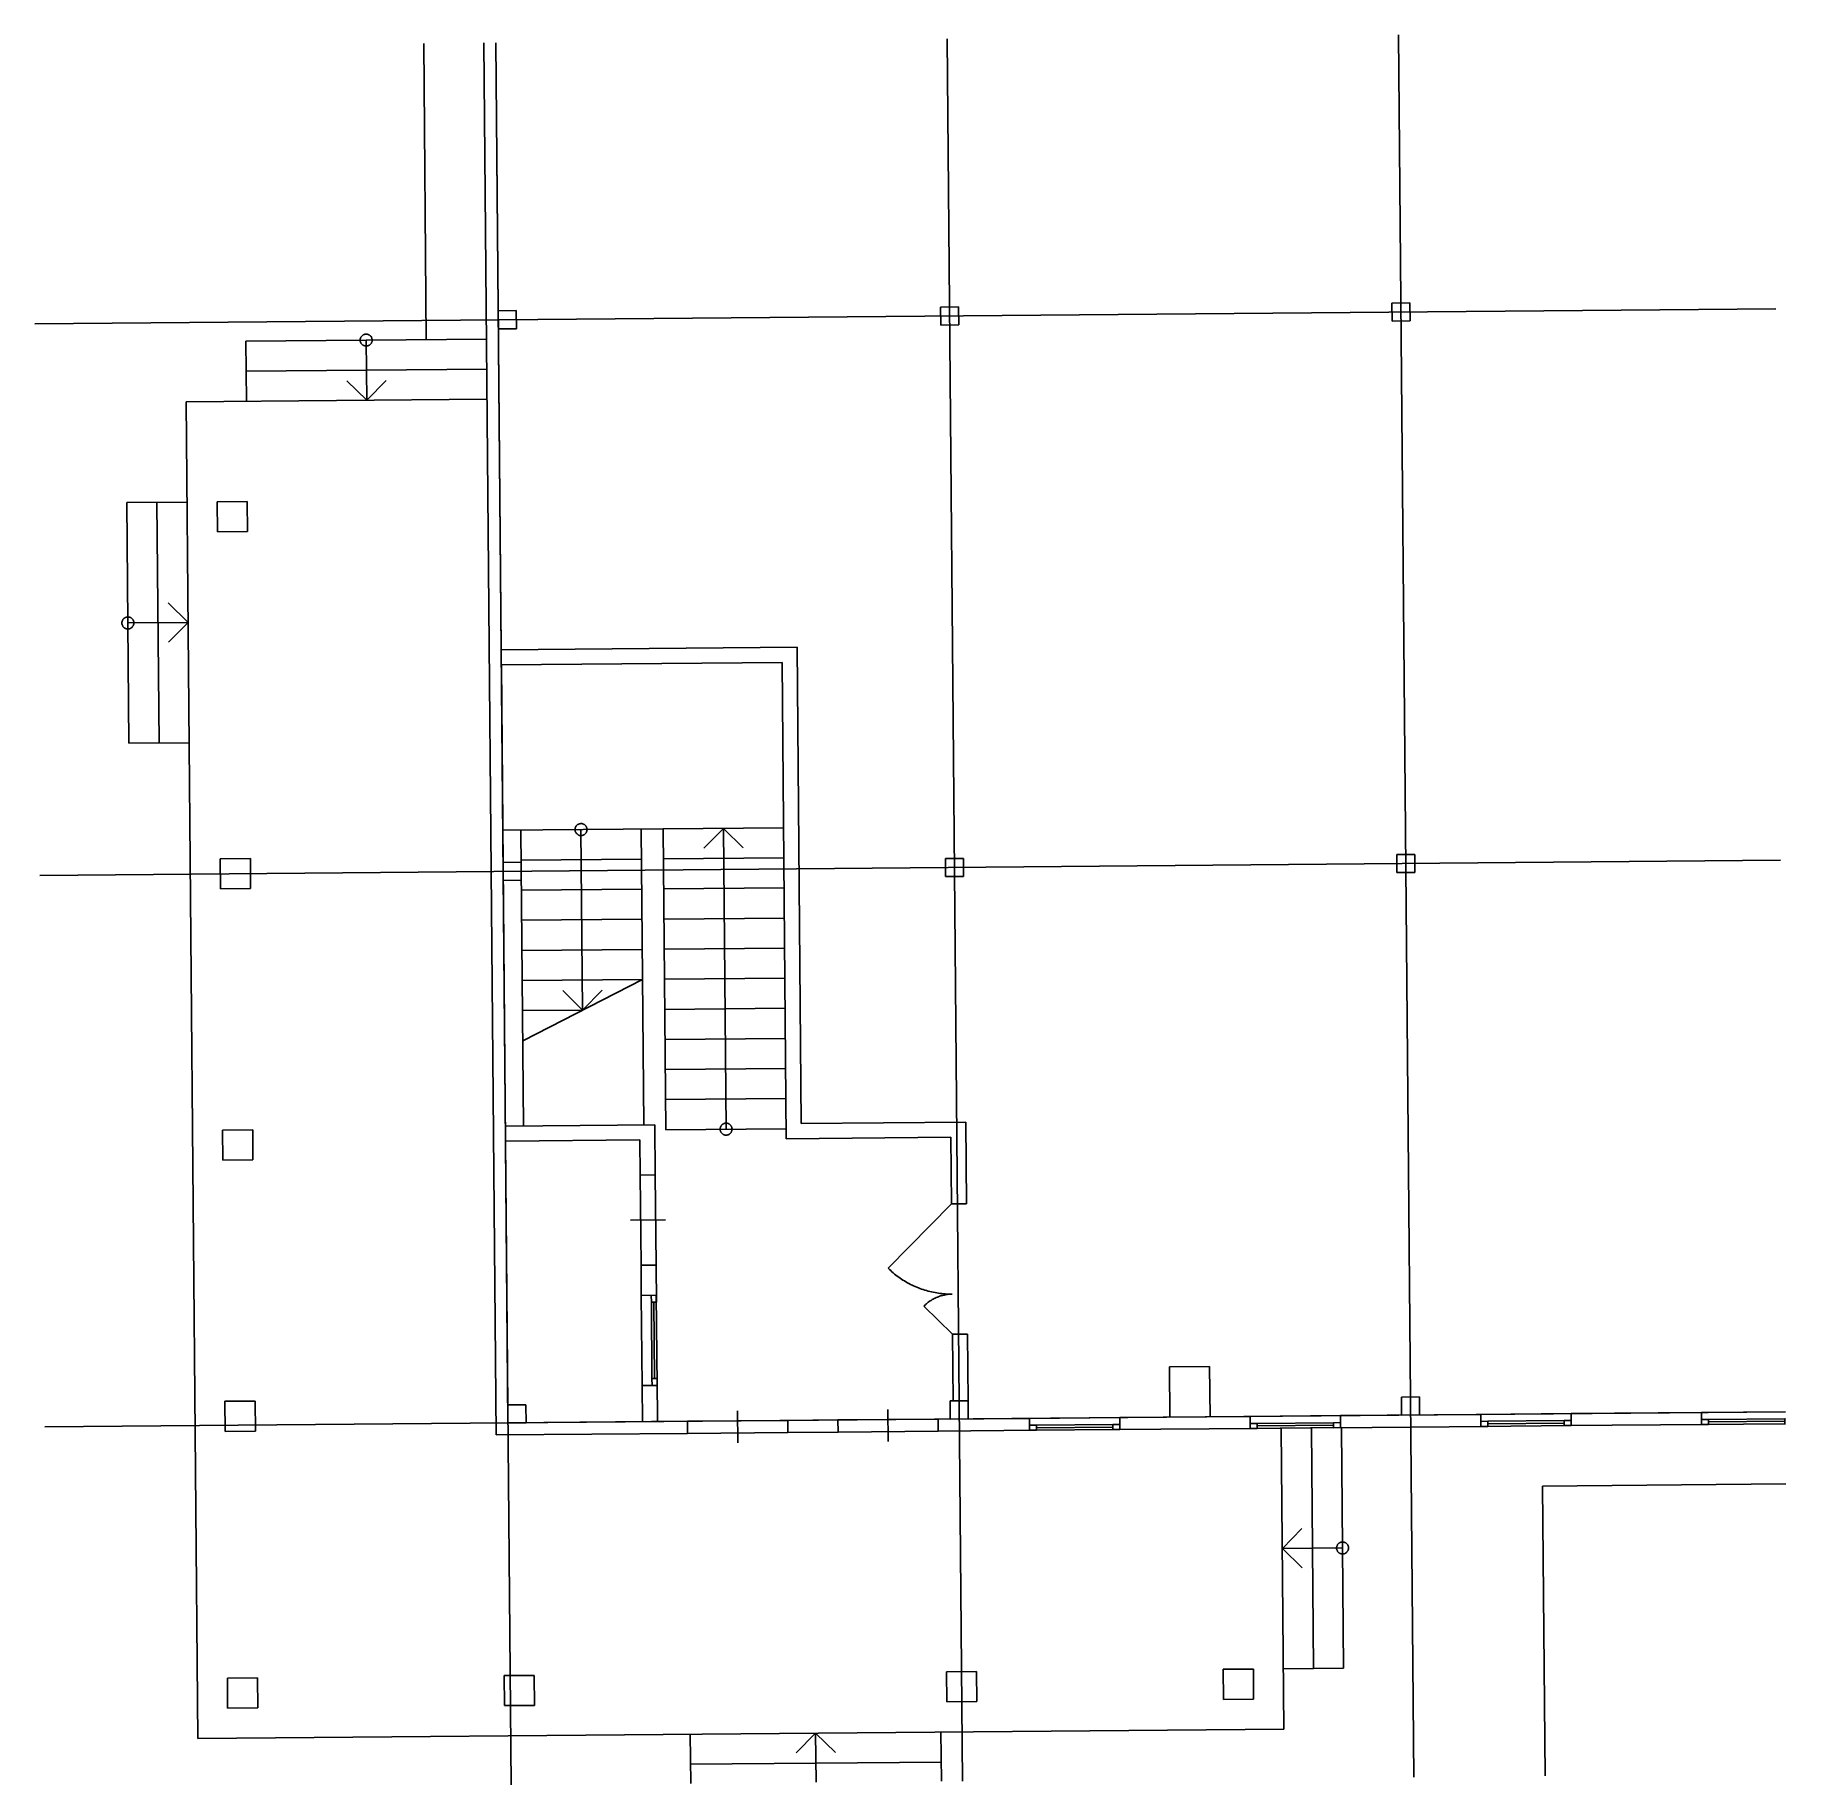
# Model space of a CAD drawing. Extents: x -4 to 2058, y -4 to 2057.
import ezdxf

# ---------------------------------------------------------------- set-up
doc = ezdxf.new("R2010")
doc.units = 0

msp = doc.modelspace()

# ---------------------------------------------------------------- linework, layer by layer
for p, q in [((453.7, 2047), (456.7, 1698.4)), ((524.6, 2047.7), (538.9, 408.1)), ((538.7, 2047.8), (556.6, -4.1)), ((538.7, 2047.8), (545, 1333)), ((1070.2, 2052.4), (1088.1, 0.5)), ((1601.7, 2057.1), (1619.6, 5.1)), ((-4.1, 1716.8), (2045.9, 1734.7)), ((541.5, 1732.2), (562.7, 1732.4)), ((541.7, 1710.9), (541.5, 1732.2)), ((541.5, 1732.2), (541.5, 1732.2)), ((562.7, 1732.4), (562.9, 1711.1)), ((1062.3, 1736.7), (1083.6, 1736.9)), ((1062.5, 1715.5), (1062.3, 1736.7)), ((1062.3, 1736.7), (1062.3, 1736.7)), ((1083.6, 1736.9), (1083.8, 1715.6)), ((1593.8, 1741.4), (1615.1, 1741.5)), ((1594, 1720.1), (1593.8, 1741.4)), ((1593.8, 1741.4), (1593.8, 1741.4)), ((1615.1, 1741.5), (1615.3, 1720.3)), ((1083.8, 1715.6), (1062.5, 1715.5)), ((1615.3, 1720.3), (1594, 1720.1)), ((527.6, 1699), (244.2, 1696.5)), ((244.8, 1625.6), (244.2, 1696.5)), ((378.9, 1698.7), (378.8, 1698.2)), ((378.8, 1698.2), (378.8, 1697.7)), ((378.8, 1697.7), (378.9, 1697.1)), ((379, 1699.2), (378.9, 1698.7)), ((378.9, 1697.1), (378.9, 1696.6)), ((378.9, 1696.6), (379, 1696.1)), ((379.1, 1699.8), (379, 1699.2)), ((379, 1696.1), (379.2, 1695.6)), ((379.3, 1700.3), (379.1, 1699.8)), ((379.2, 1695.6), (379.3, 1695.1)), ((379.5, 1700.7), (379.3, 1700.3)), ((379.3, 1695.1), (379.6, 1694.6)), ((379.7, 1701.2), (379.5, 1700.7)), ((379.6, 1694.6), (379.8, 1694.2)), ((380, 1701.7), (379.7, 1701.2)), ((379.8, 1694.2), (380.1, 1693.7)), ((380.3, 1702.1), (380, 1701.7)), ((380.1, 1693.7), (380.4, 1693.3)), ((380.7, 1702.5), (380.3, 1702.1)), ((380.4, 1693.3), (380.8, 1692.9)), ((381, 1702.9), (380.7, 1702.5)), ((380.8, 1692.9), (381.1, 1692.5)), ((381.4, 1703.2), (381, 1702.9)), ((381.1, 1692.5), (381.5, 1692.2)), ((381.9, 1703.5), (381.4, 1703.2)), ((381.5, 1692.2), (382, 1691.9)), ((382.3, 1703.8), (381.9, 1703.5)), ((382, 1691.9), (382.4, 1691.6)), ((382.8, 1704.1), (382.3, 1703.8)), ((382.4, 1691.6), (382.9, 1691.4)), ((383.2, 1704.3), (382.8, 1704.1)), ((382.9, 1691.4), (383.4, 1691.2)), ((383.7, 1704.5), (383.2, 1704.3)), ((383.4, 1691.2), (383.9, 1691)), ((384.2, 1704.6), (383.7, 1704.5)), ((383.9, 1691), (384.4, 1690.9)), ((384.8, 1704.7), (384.2, 1704.6)), ((384.4, 1690.9), (384.9, 1690.8)), ((385.3, 1704.8), (384.8, 1704.7)), ((385.8, 1704.8), (385.3, 1704.8)), ((386.3, 1704.8), (385.8, 1704.8)), ((385.9, 1697.7), (386.5, 1626.9)), ((386.9, 1704.7), (386.3, 1704.8)), ((387.4, 1704.6), (386.9, 1704.7)), ((387, 1690.8), (387.5, 1690.9)), ((387.9, 1704.5), (387.4, 1704.6)), ((387.5, 1690.9), (388, 1691)), ((388.4, 1704.3), (387.9, 1704.5)), ((388, 1691), (388.5, 1691.2)), ((388.9, 1704.1), (388.4, 1704.3)), ((388.5, 1691.2), (389, 1691.4)), ((389.3, 1703.9), (388.9, 1704.1)), ((389, 1691.4), (389.5, 1691.7)), ((389.8, 1703.6), (389.3, 1703.9)), ((389.5, 1691.7), (389.9, 1691.9)), ((390.2, 1703.3), (389.8, 1703.6)), ((389.9, 1691.9), (390.3, 1692.3)), ((390.6, 1702.9), (390.2, 1703.3)), ((390.3, 1692.3), (390.7, 1692.6)), ((391, 1702.6), (390.6, 1702.9)), ((390.7, 1692.6), (391.1, 1693)), ((391.4, 1702.2), (391, 1702.6)), ((391.1, 1693), (391.4, 1693.4)), ((391.7, 1701.8), (391.4, 1702.2)), ((391.4, 1693.4), (391.7, 1693.8)), ((392, 1701.3), (391.7, 1701.8)), ((391.7, 1693.8), (392, 1694.3)), ((392.2, 1700.9), (392, 1701.3)), ((392, 1694.3), (392.3, 1694.7)), ((392.4, 1700.4), (392.2, 1700.9)), ((392.3, 1694.7), (392.5, 1695.2)), ((392.6, 1699.9), (392.4, 1700.4)), ((392.5, 1695.2), (392.6, 1695.7)), ((392.7, 1699.4), (392.6, 1699.9)), ((392.6, 1695.7), (392.8, 1696.2)), ((392.8, 1698.8), (392.7, 1699.4)), ((392.9, 1698.3), (392.8, 1698.8)), ((392.8, 1696.2), (392.9, 1696.7)), ((392.9, 1697.8), (392.9, 1698.3)), ((392.9, 1697.3), (392.9, 1697.8)), ((392.9, 1696.7), (392.9, 1697.3)), ((562.9, 1711.1), (541.7, 1710.9)), ((384.9, 1690.8), (385.4, 1690.7)), ((385.4, 1690.7), (385.9, 1690.7)), ((385.9, 1690.7), (386.5, 1690.7)), ((386.5, 1690.7), (387, 1690.8)), ((527.9, 1663.5), (244.5, 1661.1)), ((363.1, 1649.8), (386.5, 1626.9)), ((409.5, 1650.2), (386.5, 1626.9)), ((528.2, 1628.1), (173.9, 1625)), ((173.9, 1625), (187.6, 50.7)), ((174.9, 1506.9), (104.1, 1506.3)), ((106.5, 1222.8), (104.1, 1506.3)), ((142, 1223.2), (139.5, 1506.6)), ((245.8, 1507.5), (210.4, 1507.2)), ((210.4, 1507.2), (210.7, 1471.8)), ((245.8, 1507.5), (246.1, 1472.1)), ((246.1, 1472.1), (210.7, 1471.8)), ((152.8, 1388.1), (176.2, 1365.2)), ((98.4, 1366.1), (98.3, 1365.6)), ((98.3, 1365.6), (98.3, 1365)), ((98.3, 1365), (98.3, 1364.5)), ((98.3, 1364.5), (98.3, 1364)), ((98.3, 1364), (98.3, 1363.5)), ((98.3, 1363.5), (98.4, 1362.9)), ((98.6, 1366.6), (98.4, 1366.1)), ((98.4, 1362.9), (98.6, 1362.4)), ((98.7, 1367.1), (98.6, 1366.6)), ((98.6, 1362.4), (98.8, 1361.9)), ((98.9, 1367.6), (98.7, 1367.1)), ((98.8, 1361.9), (99, 1361.5)), ((99.2, 1368), (98.9, 1367.6)), ((99, 1361.5), (99.2, 1361)), ((99.4, 1368.5), (99.2, 1368)), ((99.2, 1361), (99.5, 1360.5)), ((99.8, 1368.9), (99.4, 1368.5)), ((100.1, 1369.3), (99.8, 1368.9)), ((100.5, 1369.7), (100.1, 1369.3)), ((100.9, 1370), (100.5, 1369.7)), ((101.3, 1370.4), (100.9, 1370)), ((101.7, 1370.6), (101.3, 1370.4)), ((102.2, 1370.9), (101.7, 1370.6)), ((102.7, 1371.1), (102.2, 1370.9)), ((103.2, 1371.3), (102.7, 1371.1)), ((103.7, 1371.4), (103.2, 1371.3)), ((104.2, 1371.5), (103.7, 1371.4)), ((104.7, 1371.6), (104.2, 1371.5)), ((105.2, 1371.6), (104.7, 1371.6)), ((105.8, 1371.6), (105.2, 1371.6)), ((105.3, 1364.6), (176.2, 1365.2)), ((106.3, 1371.5), (105.8, 1371.6)), ((106.8, 1371.5), (106.3, 1371.5)), ((107.3, 1371.3), (106.8, 1371.5)), ((107.8, 1371.2), (107.3, 1371.3)), ((108.3, 1370.9), (107.8, 1371.2)), ((108.8, 1370.7), (108.3, 1370.9)), ((109.2, 1370.4), (108.8, 1370.7)), ((109.7, 1370.1), (109.2, 1370.4)), ((110.1, 1369.8), (109.7, 1370.1)), ((110.4, 1369.4), (110.1, 1369.8)), ((110.8, 1369), (110.4, 1369.4)), ((111.1, 1368.6), (110.8, 1369)), ((111.4, 1368.1), (111.1, 1368.6)), ((111.2, 1360.6), (111.4, 1361.1)), ((111.6, 1367.7), (111.4, 1368.1)), ((111.4, 1361.1), (111.7, 1361.6)), ((111.9, 1367.2), (111.6, 1367.7)), ((111.7, 1361.6), (111.9, 1362)), ((112, 1366.7), (111.9, 1367.2)), ((111.9, 1362), (112.1, 1362.5)), ((112.2, 1366.2), (112, 1366.7)), ((112.1, 1362.5), (112.2, 1363.1)), ((112.3, 1365.7), (112.2, 1366.2)), ((112.2, 1363.1), (112.3, 1363.6)), ((112.3, 1365.2), (112.3, 1365.7)), ((112.4, 1364.6), (112.3, 1365.2)), ((112.3, 1364.1), (112.4, 1364.6)), ((112.3, 1363.6), (112.3, 1364.1)), ((153.2, 1341.8), (176.2, 1365.2)), ((99.5, 1360.5), (99.8, 1360.1)), ((99.8, 1360.1), (100.2, 1359.7)), ((100.2, 1359.7), (100.6, 1359.4)), ((100.6, 1359.4), (101, 1359)), ((101, 1359), (101.4, 1358.7)), ((101.4, 1358.7), (101.8, 1358.4)), ((101.8, 1358.4), (102.3, 1358.2)), ((102.3, 1358.2), (102.8, 1358)), ((102.8, 1358), (103.3, 1357.8)), ((103.3, 1357.8), (103.8, 1357.7)), ((103.8, 1357.7), (104.3, 1357.6)), ((104.3, 1357.6), (104.8, 1357.5)), ((104.8, 1357.5), (105.4, 1357.5)), ((105.4, 1357.5), (105.9, 1357.5)), ((105.9, 1357.5), (106.4, 1357.6)), ((106.4, 1357.6), (106.9, 1357.7)), ((106.9, 1357.7), (107.4, 1357.8)), ((107.4, 1357.8), (107.9, 1358)), ((107.9, 1358), (108.4, 1358.2)), ((108.4, 1358.2), (108.9, 1358.5)), ((108.9, 1358.5), (109.3, 1358.8)), ((109.3, 1358.8), (109.8, 1359.1)), ((109.8, 1359.1), (110.2, 1359.4)), ((110.2, 1359.4), (110.5, 1359.8)), ((110.5, 1359.8), (110.9, 1360.2)), ((110.9, 1360.2), (111.2, 1360.6)), ((545, 1333), (893.4, 1336)), ((893.4, 1336), (898.3, 775)), ((545.1, 1315.3), (875.8, 1318.1)), ((545.1, 1315.3), (552.9, 422.4)), ((875.8, 1318.1), (880.7, 757.1)), ((106.5, 1222.8), (177.4, 1223.5)), ((877.5, 1123.3), (546.8, 1120.4)), ((568.1, 1120.6), (571.1, 772.2)), ((632, 1122.2), (631.9, 1121.6)), ((631.9, 1121.6), (631.9, 1121.1)), ((631.9, 1121.1), (631.9, 1120.6)), ((631.9, 1120.6), (632, 1120.1)), ((632.1, 1122.7), (632, 1122.2)), ((632, 1120.1), (632.1, 1119.6)), ((632.2, 1123.2), (632.1, 1122.7)), ((632.1, 1119.6), (632.2, 1119)), ((632.4, 1123.7), (632.2, 1123.2)), ((632.2, 1119), (632.4, 1118.6)), ((632.6, 1124.2), (632.4, 1123.7)), ((632.4, 1118.6), (632.6, 1118.1)), ((632.8, 1124.7), (632.6, 1124.2)), ((632.6, 1118.1), (632.9, 1117.6)), ((633.1, 1125.1), (632.8, 1124.7)), ((632.9, 1117.6), (633.2, 1117.2)), ((633.4, 1125.5), (633.1, 1125.1)), ((633.2, 1117.2), (633.5, 1116.7)), ((633.7, 1125.9), (633.4, 1125.5)), ((633.5, 1116.7), (633.8, 1116.3)), ((634.1, 1126.3), (633.7, 1125.9)), ((633.8, 1116.3), (634.2, 1116)), ((634.5, 1126.7), (634.1, 1126.3)), ((634.2, 1116), (634.6, 1115.6)), ((634.9, 1127), (634.5, 1126.7)), ((634.6, 1115.6), (635, 1115.3)), ((635.4, 1127.3), (634.9, 1127)), ((635, 1115.3), (635.5, 1115)), ((635.8, 1127.5), (635.4, 1127.3)), ((635.5, 1115), (635.9, 1114.8)), ((636.3, 1127.7), (635.8, 1127.5)), ((635.9, 1114.8), (636.4, 1114.6)), ((636.8, 1127.9), (636.3, 1127.7)), ((636.4, 1114.6), (636.9, 1114.4)), ((637.3, 1128), (636.8, 1127.9)), ((636.9, 1114.4), (637.4, 1114.3)), ((637.8, 1128.1), (637.3, 1128)), ((637.4, 1114.3), (638, 1114.2)), ((638.4, 1128.2), (637.8, 1128.1)), ((638, 1114.2), (638.5, 1114.1)), ((638.9, 1128.2), (638.4, 1128.2)), ((638.5, 1114.1), (639, 1114.1)), ((639.4, 1128.2), (638.9, 1128.2)), ((638.9, 1121.2), (640.8, 908.6)), ((639, 1114.1), (639.5, 1114.2)), ((639.9, 1128.2), (639.4, 1128.2)), ((639.5, 1114.2), (640.1, 1114.2)), ((640.5, 1128.1), (639.9, 1128.2)), ((640.1, 1114.2), (640.6, 1114.3)), ((641, 1127.9), (640.5, 1128.1)), ((640.6, 1114.3), (641.1, 1114.5)), ((641.5, 1127.8), (641, 1127.9)), ((641.1, 1114.5), (641.6, 1114.6)), ((642, 1127.6), (641.5, 1127.8)), ((641.6, 1114.6), (642.1, 1114.9)), ((642.4, 1127.3), (642, 1127.6)), ((642.1, 1114.9), (642.5, 1115.1)), ((642.9, 1127), (642.4, 1127.3)), ((642.5, 1115.1), (643, 1115.4)), ((643.3, 1126.7), (642.9, 1127)), ((643, 1115.4), (643.4, 1115.7)), ((643.7, 1126.4), (643.3, 1126.7)), ((643.4, 1115.7), (643.8, 1116.1)), ((644.1, 1126), (643.7, 1126.4)), ((643.8, 1116.1), (644.2, 1116.4)), ((644.4, 1125.6), (644.1, 1126)), ((644.2, 1116.4), (644.5, 1116.8)), ((644.7, 1125.2), (644.4, 1125.6)), ((644.5, 1116.8), (644.8, 1117.3)), ((645, 1124.8), (644.7, 1125.2)), ((644.8, 1117.3), (645.1, 1117.7)), ((645.3, 1124.3), (645, 1124.8)), ((645.1, 1117.7), (645.3, 1118.2)), ((645.5, 1123.8), (645.3, 1124.3)), ((645.3, 1118.2), (645.5, 1118.7)), ((645.7, 1123.3), (645.5, 1123.8)), ((645.5, 1118.7), (645.7, 1119.2)), ((645.8, 1122.8), (645.7, 1123.3)), ((645.7, 1119.2), (645.8, 1119.7)), ((645.9, 1122.3), (645.8, 1122.8)), ((645.8, 1119.7), (645.9, 1120.2)), ((646, 1121.8), (645.9, 1122.3)), ((645.9, 1120.2), (646, 1120.7)), ((646, 1121.2), (646, 1121.8)), ((646, 1120.7), (646, 1121.2)), ((709.8, 1121.8), (712.9, 773.4)), ((735.8, 1122), (738.9, 767.7)), ((783.7, 1099.3), (806.7, 1122.6)), ((809.8, 768.3), (806.7, 1122.6)), ((830, 1099.7), (806.7, 1122.6)), ((1.6, 1067.2), (2051.5, 1085.1)), ((249.5, 1087.1), (214, 1086.8)), ((214, 1086.8), (214.3, 1051.3)), ((249.5, 1087.1), (249.8, 1051.6)), ((547.2, 1082.6), (568.4, 1082.8)), ((547.3, 1061.3), (547.2, 1082.6)), ((547.2, 1082.6), (547.2, 1082.6)), ((710.1, 1086.4), (568.4, 1085.1)), ((568.4, 1082.8), (568.6, 1061.5)), ((877.8, 1087.8), (736.1, 1086.6)), ((1068, 1087.1), (1089.3, 1087.3)), ((1068.2, 1065.9), (1068, 1087.1)), ((1068, 1087.1), (1068, 1087.1)), ((1089.3, 1087.3), (1089.4, 1066.1)), ((1599.5, 1091.8), (1620.7, 1092)), ((1599.7, 1070.5), (1599.5, 1091.8)), ((1599.5, 1091.8), (1599.5, 1091.8)), ((1620.7, 1092), (1620.9, 1070.7)), ((249.8, 1051.6), (214.3, 1051.3)), ((568.6, 1061.5), (547.3, 1061.3)), ((878.1, 1052.4), (736.4, 1051.2)), ((1089.4, 1066.1), (1068.2, 1065.9)), ((1620.9, 1070.7), (1599.7, 1070.5)), ((710.4, 1050.9), (568.7, 1049.7)), ((710.7, 1015.5), (569, 1014.3)), ((878.5, 1017), (736.7, 1015.7)), ((711.1, 980.1), (569.3, 978.8)), ((878.8, 981.5), (737, 980.3)), ((711.4, 944.6), (569.6, 943.4)), ((570.3, 872.5), (711.4, 944.6)), ((617.4, 931.6), (640.8, 908.6)), ((663.8, 932), (640.8, 908.6)), ((879.1, 946.1), (737.3, 944.9)), ((640.8, 908.6), (569.9, 908)), ((879.4, 910.7), (737.7, 909.4)), ((879.7, 875.2), (738, 874)), ((880, 839.8), (738.3, 838.6)), ((880.3, 804.4), (738.6, 803.1)), ((252.3, 767.6), (216.8, 767.3)), ((216.8, 767.3), (217.1, 731.9)), ((252.6, 732.2), (252.3, 767.6)), ((252.3, 767.6), (252.3, 767.6)), ((549.9, 772), (725.8, 773.5)), ((726.4, 714.5), (725.8, 773.5)), ((880.6, 768.9), (738.9, 767.7)), ((802.8, 769.3), (802.7, 768.8)), ((802.7, 768.8), (802.7, 768.3)), ((802.7, 768.3), (802.7, 767.7)), ((802.7, 767.7), (802.8, 767.2)), ((802.9, 769.8), (802.8, 769.3)), ((802.8, 767.2), (802.9, 766.7)), ((803, 770.3), (802.9, 769.8)), ((802.9, 766.7), (803, 766.2)), ((803.2, 770.8), (803, 770.3)), ((803, 766.2), (803.2, 765.7)), ((803.4, 771.3), (803.2, 770.8)), ((803.2, 765.7), (803.4, 765.2)), ((803.6, 771.8), (803.4, 771.3)), ((803.4, 765.2), (803.7, 764.8)), ((803.9, 772.3), (803.6, 771.8)), ((803.7, 764.8), (804, 764.3)), ((804.2, 772.7), (803.9, 772.3)), ((804, 764.3), (804.3, 763.9)), ((804.5, 773.1), (804.2, 772.7)), ((804.3, 763.9), (804.6, 763.5)), ((804.9, 773.5), (804.5, 773.1)), ((804.6, 763.5), (805, 763.1)), ((805.3, 773.8), (804.9, 773.5)), ((805, 763.1), (805.4, 762.8)), ((805.7, 774.1), (805.3, 773.8)), ((806.2, 774.4), (805.7, 774.1)), ((806.6, 774.7), (806.2, 774.4)), ((807.1, 774.9), (806.6, 774.7)), ((807.6, 775), (807.1, 774.9)), ((808.1, 775.2), (807.6, 775)), ((808.6, 775.3), (808.1, 775.2)), ((809.2, 775.4), (808.6, 775.3)), ((809.7, 775.4), (809.2, 775.4)), ((810.2, 775.4), (809.7, 775.4)), ((810.7, 775.3), (810.2, 775.4)), ((811.3, 775.2), (810.7, 775.3)), ((811.8, 775.1), (811.3, 775.2)), ((812.3, 774.9), (811.8, 775.1)), ((812.8, 774.7), (812.3, 774.9)), ((813.2, 774.5), (812.8, 774.7)), ((813.7, 774.2), (813.2, 774.5)), ((814.1, 773.9), (813.7, 774.2)), ((814.5, 773.5), (814.1, 773.9)), ((814.2, 762.9), (814.6, 763.2)), ((814.9, 773.2), (814.5, 773.5)), ((814.6, 763.2), (815, 763.6)), ((815.2, 772.8), (814.9, 773.2)), ((815, 763.6), (815.3, 764)), ((815.5, 772.4), (815.2, 772.8)), ((815.3, 764), (815.6, 764.4)), ((815.8, 771.9), (815.5, 772.4)), ((815.6, 764.4), (815.9, 764.9)), ((816.1, 771.4), (815.8, 771.9)), ((815.9, 764.9), (816.1, 765.3)), ((816.3, 771), (816.1, 771.4)), ((816.1, 765.3), (816.3, 765.8)), ((816.5, 770.5), (816.3, 771)), ((816.3, 765.8), (816.5, 766.3)), ((816.6, 770), (816.5, 770.5)), ((816.5, 766.3), (816.6, 766.8)), ((816.7, 769.4), (816.6, 770)), ((816.6, 766.8), (816.7, 767.3)), ((816.8, 768.9), (816.7, 769.4)), ((816.7, 767.3), (816.8, 767.9)), ((816.8, 768.4), (816.8, 768.9)), ((816.8, 767.9), (816.8, 768.4)), ((898.3, 775), (1092, 776.7)), ((1092.8, 680.4), (1092, 776.7)), ((550, 754.3), (708.3, 755.6)), ((708.6, 714.3), (708.3, 755.6)), ((805.4, 762.8), (805.8, 762.5)), ((805.8, 762.5), (806.3, 762.2)), ((806.3, 762.2), (806.7, 762)), ((806.7, 762), (807.2, 761.7)), ((807.2, 761.7), (807.7, 761.6)), ((807.7, 761.6), (808.2, 761.4)), ((808.2, 761.4), (808.8, 761.3)), ((808.8, 761.3), (809.3, 761.3)), ((809.3, 761.3), (809.8, 761.3)), ((809.8, 761.3), (810.3, 761.3)), ((810.3, 761.3), (810.9, 761.4)), ((810.9, 761.4), (811.4, 761.5)), ((811.4, 761.5), (811.9, 761.6)), ((811.9, 761.6), (812.4, 761.8)), ((812.4, 761.8), (812.9, 762)), ((812.9, 762), (813.3, 762.3)), ((813.3, 762.3), (813.8, 762.5)), ((813.8, 762.5), (814.2, 762.9)), ((880.7, 757.1), (1074.4, 758.8)), ((1075.1, 680.3), (1074.4, 758.8)), ((217.1, 731.9), (252.6, 732.2)), ((708.6, 714.3), (726.4, 714.5)), ((708.6, 714.3), (726.4, 714.5)), ((709.6, 608), (708.6, 714.3)), ((726.4, 714.5), (727.3, 608.2)), ((697.3, 661), (738.6, 661.4)), ((1075.1, 680.3), (1000.6, 604.5)), ((1075.1, 680.3), (1092.8, 680.4)), ((709.6, 608), (727.3, 608.2)), ((727.3, 608.2), (709.6, 608)), ((709.9, 572.6), (709.6, 608)), ((709.6, 608), (709.6, 608)), ((727.3, 608.2), (727.7, 564.5)), ((1000.6, 604.5), (1002.1, 603.1)), ((1002.1, 603.1), (1003.6, 601.7)), ((1003.6, 601.7), (1005.1, 600.3)), ((1005.1, 600.3), (1006.6, 599)), ((1006.6, 599), (1008.2, 597.7)), ((1008.2, 597.7), (1009.8, 596.4)), ((1009.8, 596.4), (1011.4, 595.2)), ((1011.4, 595.2), (1013, 594)), ((1013, 594), (1014.7, 592.8)), ((1014.7, 592.8), (1016.4, 591.7)), ((1016.4, 591.7), (1018.1, 590.6)), ((1018.1, 590.6), (1019.8, 589.5)), ((1019.8, 589.5), (1021.6, 588.4)), ((1021.6, 588.4), (1023.3, 587.4)), ((1023.3, 587.4), (1025.1, 586.5)), ((1025.1, 586.5), (1026.9, 585.5)), ((1026.9, 585.5), (1028.8, 584.6)), ((1028.8, 584.6), (1030.6, 583.7)), ((1030.6, 583.7), (1032.5, 582.9)), ((1032.5, 582.9), (1034.3, 582.1)), ((1034.3, 582.1), (1036.2, 581.4)), ((1036.2, 581.4), (1038.1, 580.6)), ((1038.1, 580.6), (1040, 579.9)), ((1040, 579.9), (1042, 579.3)), ((1042, 579.3), (1043.9, 578.7)), ((1043.9, 578.7), (1045.9, 578.1)), ((1045.9, 578.1), (1047.8, 577.5)), ((1047.8, 577.5), (1049.8, 577)), ((709.9, 572.6), (727.6, 572.7)), ((727.6, 572.7), (709.9, 572.6)), ((709.9, 572.6), (710.8, 466.3)), ((709.9, 572.6), (709.9, 572.6)), ((721.8, 564.4), (721.7, 572.7)), ((727.7, 564.5), (721.8, 564.4)), ((724.7, 564.4), (721.8, 564.4)), ((721.8, 564.4), (722.5, 474.6)), ((725.5, 474.7), (724.7, 564.4)), ((728.5, 466.4), (727.6, 572.7)), ((727.6, 572.7), (727.6, 572.7)), ((1043.7, 560.8), (1042.7, 559.9)), ((1076.4, 526.8), (1042.7, 559.9)), ((1044.7, 561.8), (1043.7, 560.8)), ((1045.8, 562.7), (1044.7, 561.8)), ((1046.8, 563.6), (1045.8, 562.7)), ((1047.9, 564.4), (1046.8, 563.6)), ((1049, 565.2), (1047.9, 564.4)), ((1050.1, 566), (1049, 565.2)), ((1049.8, 577), (1051.8, 576.6)), ((1051.3, 566.7), (1050.1, 566)), ((1052.5, 567.5), (1051.3, 566.7)), ((1051.8, 576.6), (1053.8, 576.2)), ((1053.7, 568.1), (1052.5, 567.5)), ((1054.9, 568.8), (1053.7, 568.1)), ((1053.8, 576.2), (1055.8, 575.8)), ((1056.1, 569.4), (1054.9, 568.8)), ((1055.8, 575.8), (1057.8, 575.4)), ((1057.3, 570), (1056.1, 569.4)), ((1058.6, 570.5), (1057.3, 570)), ((1057.8, 575.4), (1059.8, 575.1)), ((1059.9, 571), (1058.6, 570.5)), ((1059.8, 575.1), (1061.8, 574.8)), ((1061.2, 571.5), (1059.9, 571)), ((1062.5, 571.9), (1061.2, 571.5)), ((1061.8, 574.8), (1063.8, 574.6)), ((1063.8, 572.3), (1062.5, 571.9)), ((1063.8, 574.6), (1065.9, 574.4)), ((1065.1, 572.6), (1063.8, 572.3)), ((1066.5, 572.9), (1065.1, 572.6)), ((1065.9, 574.4), (1067.9, 574.2)), ((1067.8, 573.2), (1066.5, 572.9)), ((1069.2, 573.4), (1067.8, 573.2)), ((1067.9, 574.2), (1069.9, 574.1)), ((1070.5, 573.6), (1069.2, 573.4)), ((1069.9, 574.1), (1072, 574)), ((1071.9, 573.8), (1070.5, 573.6)), ((1073.3, 573.9), (1071.9, 573.8)), ((1072, 574), (1074, 574)), ((1074.7, 574), (1073.3, 573.9)), ((1074, 574), (1076, 574)), ((1076, 574), (1074.7, 574)), ((1076.4, 526.8), (1094.2, 526.9)), ((1077.1, 448.2), (1076.4, 526.8)), ((1094.8, 448.4), (1094.2, 526.9)), ((722.5, 474.6), (728.5, 474.7)), ((722.5, 474.6), (725.5, 474.7)), ((722.6, 466.4), (722.5, 474.6)), ((725.5, 474.7), (725.5, 474.7)), ((728.9, 423.9), (728.5, 474.7)), ((728.5, 474.7), (728.5, 474.7)), ((1331.9, 488.2), (1379.1, 488.6)), ((1332.4, 429.2), (1331.9, 488.2)), ((1379.7, 429.6), (1379.1, 488.6)), ((710.8, 466.3), (728.5, 466.4)), ((710.8, 466.3), (728.5, 466.4)), ((711.2, 423.8), (710.8, 466.3)), ((7.3, 417.6), (2057.2, 435.5)), ((255, 448.1), (219.6, 447.8)), ((219.6, 447.8), (219.9, 412.4)), ((255, 448.1), (255.4, 412.7)), ((552.7, 443.6), (574, 443.8)), ((552.9, 422.4), (552.7, 443.6)), ((552.7, 443.6), (552.7, 443.6)), ((574, 443.8), (574.2, 422.6)), ((823.3, 436.5), (823.6, 398.8)), ((1000.4, 438.1), (1000.8, 400.3)), ((1073.6, 448.2), (1094.8, 448.4)), ((1073.8, 426.9), (1073.6, 448.2)), ((1073.6, 448.2), (1073.6, 448.2)), ((1094.8, 448.4), (1095, 427.1)), ((1605.1, 452.8), (1626.3, 453)), ((1605.2, 431.6), (1605.1, 452.8)), ((1605.1, 452.8), (1605.1, 452.8)), ((1626.3, 453), (1626.5, 431.7)), ((1698.5, 432.4), (1804.8, 433.3)), ((1804.8, 433.3), (1958.4, 434.6)), ((1804.8, 433.3), (1805, 419.1)), ((1804.8, 433.3), (1805, 419.1)), ((1804.8, 433.3), (1804.8, 433.3)), ((1958.4, 434.6), (2057.2, 435.5)), ((1958.4, 434.6), (1958.5, 420.5)), ((1958.5, 420.5), (1958.4, 434.6)), ((255.4, 412.7), (219.9, 412.4)), ((552.9, 422.4), (764.3, 424.2)), ((574.2, 422.6), (552.9, 422.4)), ((882.4, 425.3), (764.3, 424.2)), ((764.5, 410), (764.3, 424.2)), ((764.3, 424.2), (764.5, 410)), ((882.4, 425.3), (941.5, 425.8)), ((882.6, 411.1), (882.4, 425.3)), ((882.6, 411.1), (882.4, 425.3)), ((1059.6, 426.8), (941.5, 425.8)), ((941.5, 425.8), (941.6, 411.6)), ((941.5, 425.8), (941.6, 411.6)), ((941.6, 411.6), (1059.7, 412.6)), ((1059.6, 426.8), (1167.1, 427.7)), ((1059.6, 426.8), (1059.7, 412.6)), ((1059.7, 412.6), (1059.6, 426.8)), ((1059.7, 412.6), (1175.5, 413.6)), ((1095, 427.1), (1073.8, 426.9)), ((1167.1, 427.7), (1273.4, 428.7)), ((1167.1, 427.7), (1167.2, 413.6)), ((1167.2, 413.6), (1167.1, 427.7)), ((1167.1, 419.5), (1175.4, 419.5)), ((1273.5, 414.5), (1167.2, 413.6)), ((1265.2, 420.3), (1175.4, 419.5)), ((1175.4, 419.5), (1175.5, 413.6)), ((1175.4, 419.5), (1175.4, 416.6)), ((1175.4, 416.6), (1265.2, 417.4)), ((1175.4, 416.6), (1175.4, 416.6)), ((1175.5, 413.6), (1175.5, 413.6)), ((1265.2, 420.3), (1273.4, 420.4)), ((1265.2, 417.4), (1265.2, 420.3)), ((1265.2, 414.4), (1265.2, 420.3)), ((1435.3, 415.9), (1265.2, 414.4)), ((1273.4, 428.7), (1426.9, 430)), ((1273.4, 428.7), (1273.5, 414.5)), ((1273.4, 428.7), (1273.5, 414.5)), ((1273.4, 428.7), (1273.4, 428.7)), ((1273.5, 414.5), (1273.5, 414.5)), ((1426.9, 430), (1533.2, 430.9)), ((1426.9, 430), (1427, 415.8)), ((1427, 415.8), (1426.9, 430)), ((1427, 421.7), (1435.2, 421.8)), ((1533.3, 416.8), (1427, 415.8)), ((1525, 422.6), (1435.2, 421.8)), ((1435.2, 421.8), (1435.3, 415.9)), ((1435.2, 421.8), (1435.3, 418.9)), ((1435.3, 418.9), (1525, 419.6)), ((1435.3, 418.9), (1435.3, 418.9)), ((1435.3, 415.9), (1435.3, 415.9)), ((1466.7, 61.8), (1463.6, 416.1)), ((1501.5, 133), (1499.1, 416.5)), ((1525, 422.6), (1533.3, 422.7)), ((1525, 419.6), (1525, 422.6)), ((1525.1, 416.7), (1525, 422.6)), ((1706.9, 418.3), (1525.1, 416.7)), ((1533.2, 430.9), (1698.5, 432.4)), ((1533.2, 430.9), (1533.3, 416.8)), ((1533.2, 430.9), (1533.3, 416.8)), ((1533.2, 430.9), (1533.2, 430.9)), ((1533.3, 416.8), (1533.3, 416.8)), ((1537, 133.3), (1534.5, 416.8)), ((1626.5, 431.7), (1605.2, 431.6)), ((1698.5, 432.4), (1698.7, 418.2)), ((1698.7, 418.2), (1698.5, 432.4)), ((1698.6, 424.1), (1706.9, 424.2)), ((1805, 419.1), (1698.7, 418.2)), ((1796.6, 425), (1706.9, 424.2)), ((1706.9, 424.2), (1706.9, 418.3)), ((1706.9, 424.2), (1706.9, 421.2)), ((1706.9, 421.2), (1796.7, 422)), ((1706.9, 421.2), (1706.9, 421.2)), ((1706.9, 418.3), (1706.9, 418.3)), ((1796.7, 422), (1796.6, 425)), ((1796.7, 419.1), (1796.6, 425)), ((1796.6, 425), (1804.9, 425)), ((1966.8, 420.5), (1796.7, 419.1)), ((1805, 419.1), (1805, 419.1)), ((1958.4, 426.4), (1966.7, 426.4)), ((2057.3, 421.3), (1958.5, 420.5)), ((2056.5, 427.2), (1966.7, 426.4)), ((1966.7, 426.4), (1966.8, 420.5)), ((1966.7, 426.4), (1966.7, 423.5)), ((1966.7, 423.5), (2056.5, 424.3)), ((1966.7, 423.5), (1966.7, 423.5)), ((1966.8, 420.5), (1966.8, 420.5)), ((2056.5, 424.3), (2056.5, 427.2)), ((2056.5, 421.3), (2056.5, 427.2)), ((2056.5, 427.2), (2057.3, 427.2)), ((2057.3, 421.3), (2056.5, 421.3)), ((538.9, 408.1), (764.5, 410)), ((764.5, 410), (882.6, 411.1)), ((764.5, 410), (764.5, 410)), ((882.6, 411.1), (941.6, 411.6)), ((941.6, 411.6), (941.6, 411.6)), ((1771.3, 348), (2057.9, 350.5)), ((1774.3, 6.5), (1771.3, 348)), ((1487.8, 297.8), (1464.9, 274.4)), ((1535.7, 275), (1464.9, 274.4)), ((1488.2, 251.5), (1464.9, 274.4)), ((1528.8, 276), (1528.7, 275.5)), ((1528.7, 275.5), (1528.7, 275)), ((1528.7, 275), (1528.7, 274.5)), ((1528.7, 274.5), (1528.8, 273.9)), ((1528.9, 276.5), (1528.8, 276)), ((1528.8, 273.9), (1528.9, 273.4)), ((1529, 277.1), (1528.9, 276.5)), ((1528.9, 273.4), (1529, 272.9)), ((1529.2, 277.6), (1529, 277.1)), ((1529, 272.9), (1529.2, 272.4)), ((1529.4, 278), (1529.2, 277.6)), ((1529.2, 272.4), (1529.4, 271.9)), ((1529.6, 278.5), (1529.4, 278)), ((1529.4, 271.9), (1529.7, 271.5)), ((1529.9, 279), (1529.6, 278.5)), ((1529.7, 271.5), (1529.9, 271)), ((1530.2, 279.4), (1529.9, 279)), ((1529.9, 271), (1530.3, 270.6)), ((1530.5, 279.8), (1530.2, 279.4)), ((1530.3, 270.6), (1530.6, 270.2)), ((1530.9, 280.2), (1530.5, 279.8)), ((1530.6, 270.2), (1531, 269.8)), ((1531.3, 280.5), (1530.9, 280.2)), ((1531, 269.8), (1531.4, 269.5)), ((1531.7, 280.8), (1531.3, 280.5)), ((1531.4, 269.5), (1531.8, 269.2)), ((1532.2, 281.1), (1531.7, 280.8)), ((1531.8, 269.2), (1532.3, 268.9)), ((1532.6, 281.4), (1532.2, 281.1)), ((1532.3, 268.9), (1532.7, 268.7)), ((1533.1, 281.6), (1532.6, 281.4)), ((1532.7, 268.7), (1533.2, 268.5)), ((1533.6, 281.8), (1533.1, 281.6)), ((1533.2, 268.5), (1533.7, 268.3)), ((1534.1, 281.9), (1533.6, 281.8)), ((1533.7, 268.3), (1534.2, 268.2)), ((1534.6, 282), (1534.1, 281.9)), ((1534.2, 268.2), (1534.7, 268.1)), ((1535.1, 282.1), (1534.6, 282)), ((1535.7, 282.1), (1535.1, 282.1)), ((1536.2, 282.1), (1535.7, 282.1)), ((1536.7, 282), (1536.2, 282.1)), ((1536.3, 268), (1536.8, 268.1)), ((1537.2, 281.9), (1536.7, 282)), ((1536.8, 268.1), (1537.4, 268.2)), ((1537.8, 281.8), (1537.2, 281.9)), ((1537.4, 268.2), (1537.9, 268.3)), ((1538.3, 281.6), (1537.8, 281.8)), ((1537.9, 268.3), (1538.4, 268.5)), ((1538.7, 281.4), (1538.3, 281.6)), ((1538.4, 268.5), (1538.9, 268.7)), ((1539.2, 281.2), (1538.7, 281.4)), ((1538.9, 268.7), (1539.3, 269)), ((1539.7, 280.9), (1539.2, 281.2)), ((1539.3, 269), (1539.8, 269.3)), ((1540.1, 280.6), (1539.7, 280.9)), ((1539.8, 269.3), (1540.2, 269.6)), ((1540.5, 280.3), (1540.1, 280.6)), ((1540.2, 269.6), (1540.6, 269.9)), ((1540.9, 279.9), (1540.5, 280.3)), ((1540.6, 269.9), (1540.9, 270.3)), ((1541.2, 279.5), (1540.9, 279.9)), ((1540.9, 270.3), (1541.3, 270.7)), ((1541.5, 279.1), (1541.2, 279.5)), ((1541.3, 270.7), (1541.6, 271.1)), ((1541.8, 278.6), (1541.5, 279.1)), ((1541.6, 271.1), (1541.9, 271.6)), ((1542.1, 278.2), (1541.8, 278.6)), ((1541.9, 271.6), (1542.1, 272)), ((1542.3, 277.7), (1542.1, 278.2)), ((1542.1, 272), (1542.3, 272.5)), ((1542.5, 277.2), (1542.3, 277.7)), ((1542.3, 272.5), (1542.5, 273)), ((1542.6, 276.7), (1542.5, 277.2)), ((1542.5, 273), (1542.6, 273.5)), ((1542.7, 276.2), (1542.6, 276.7)), ((1542.6, 273.5), (1542.7, 274.1)), ((1542.8, 275.6), (1542.7, 276.2)), ((1542.7, 274.1), (1542.8, 274.6)), ((1542.8, 275.1), (1542.8, 275.6)), ((1542.8, 274.6), (1542.8, 275.1)), ((1534.7, 268.1), (1535.3, 268)), ((1535.3, 268), (1535.8, 268)), ((1535.8, 268), (1536.3, 268)), ((548.4, 124.7), (583.9, 125)), ((548.4, 124.7), (548.7, 89.3)), ((583.9, 125), (584.2, 89.6)), ((1069.3, 129.2), (1104.7, 129.5)), ((1069.3, 129.2), (1069.6, 93.8)), ((1104.7, 129.5), (1105, 94.1)), ((1430.7, 132.4), (1395.2, 132.1)), ((1395.2, 132.1), (1395.6, 96.6)), ((1431, 97), (1430.7, 132.4)), ((1430.7, 132.4), (1430.7, 132.4)), ((1537, 133.3), (1466.1, 132.7)), ((222.5, 121.8), (257.9, 122.2)), ((222.8, 86.4), (222.5, 121.8)), ((222.5, 121.8), (222.5, 121.8)), ((257.9, 122.2), (258.2, 86.7)), ((258.2, 86.7), (222.8, 86.4)), ((548.7, 89.3), (584.2, 89.6)), ((1069.6, 93.8), (1105, 94.1)), ((1395.6, 96.6), (1431, 97)), ((187.6, 50.7), (1466.7, 61.8)), ((767.5, 55.7), (768.1, -2.3)), ((892.2, 33.7), (915.2, 57)), ((915.7, -1), (915.2, 57)), ((938.5, 34.1), (915.2, 57)), ((1062.8, 58.3), (1063.3, 0.3)), ((767.9, 20.3), (1063.1, 22.9))]:
    msp.add_line(p, q)

doc.saveas('drawing.dxf')
